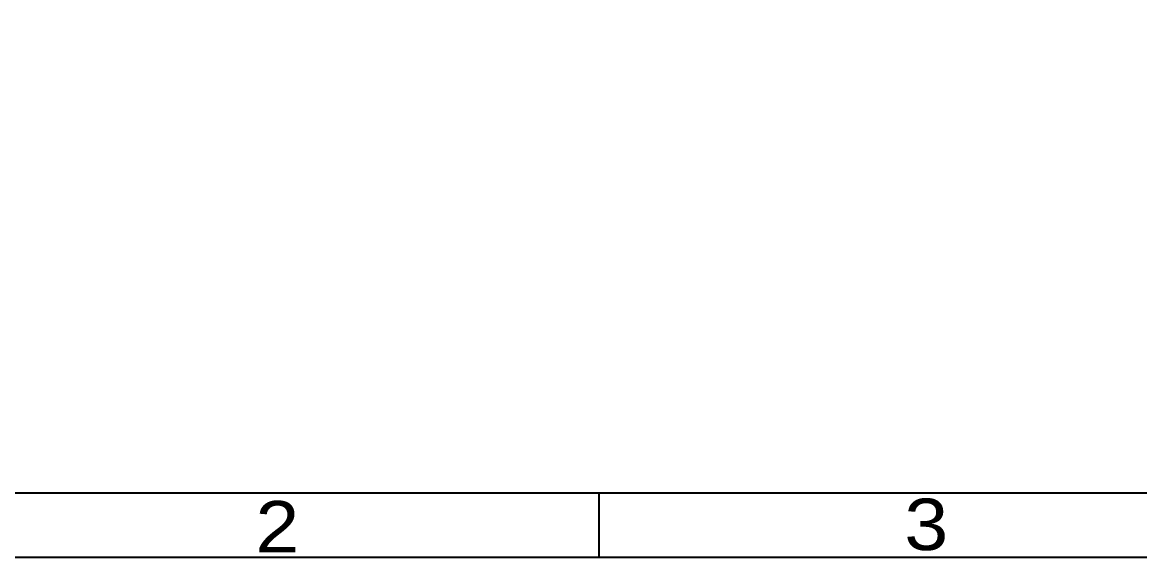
# Model space of a CAD drawing. Extents: x -61 to 349, y -42 to 245.
# Drawn here: x -0.5 to 85.5, y -42.2 to -1 of the extents above; entities that cross this region are included whole.
import ezdxf

# ---------------------------------------------------------------- set-up
doc = ezdxf.new("R2010")
doc.units = 0
doc.layers.add('BOARD_GEOMETRY_DIMENSION', color=2, linetype='CONTINUOUS')
doc.layers.add('BOARD_GEOMETRY_SILKSCREEN_TOP', color=1, linetype='CONTINUOUS')

msp = doc.modelspace()

# ---------------------------------------------------------------- linework, layer by layer
at = {"layer": 'BOARD_GEOMETRY_DIMENSION'}
msp.add_lwpolyline([(-61.1124, -42.1894), (-61.1124, 244.810534), (348.887542, 244.810534), (348.887542, -42.1894)], close=True, dxfattribs=at)
for points in [[(-56.11241, -37.189156), (343.887552, -37.189156)], [(43.887644, -42.1894), (43.887644, -37.189156)]]:
    msp.add_lwpolyline(points, dxfattribs=at)
at = {"layer": 'BOARD_GEOMETRY_SILKSCREEN_TOP'}
msp.add_lwpolyline([(-61.1124, -42.1894), (-61.1124, 244.810534), (348.887542, 244.810534), (348.887542, -42.1894)], close=True, dxfattribs=at)
for points in [[(-56.11241, -37.189156), (343.887552, -37.189156)], [(43.887644, -42.1894), (43.887644, -37.189156)]]:
    msp.add_lwpolyline(points, dxfattribs=at)

# ---------------------------------------------------------------- texts
at = {"layer": 'BOARD_GEOMETRY_DIMENSION', "width": 1.147436}
for s, p in [('2', (17.418304, -41.789858)), ('3', (67.404742, -41.60647))]:
    msp.add_text(s, height=3.9624, dxfattribs=at).set_placement(p)
at = {"layer": 'BOARD_GEOMETRY_SILKSCREEN_TOP', "width": 1.147436}
for s, p in [('2', (17.418304, -41.789858)), ('3', (67.404742, -41.60647))]:
    msp.add_text(s, height=3.9624, dxfattribs=at).set_placement(p)

doc.saveas('drawing.dxf')
